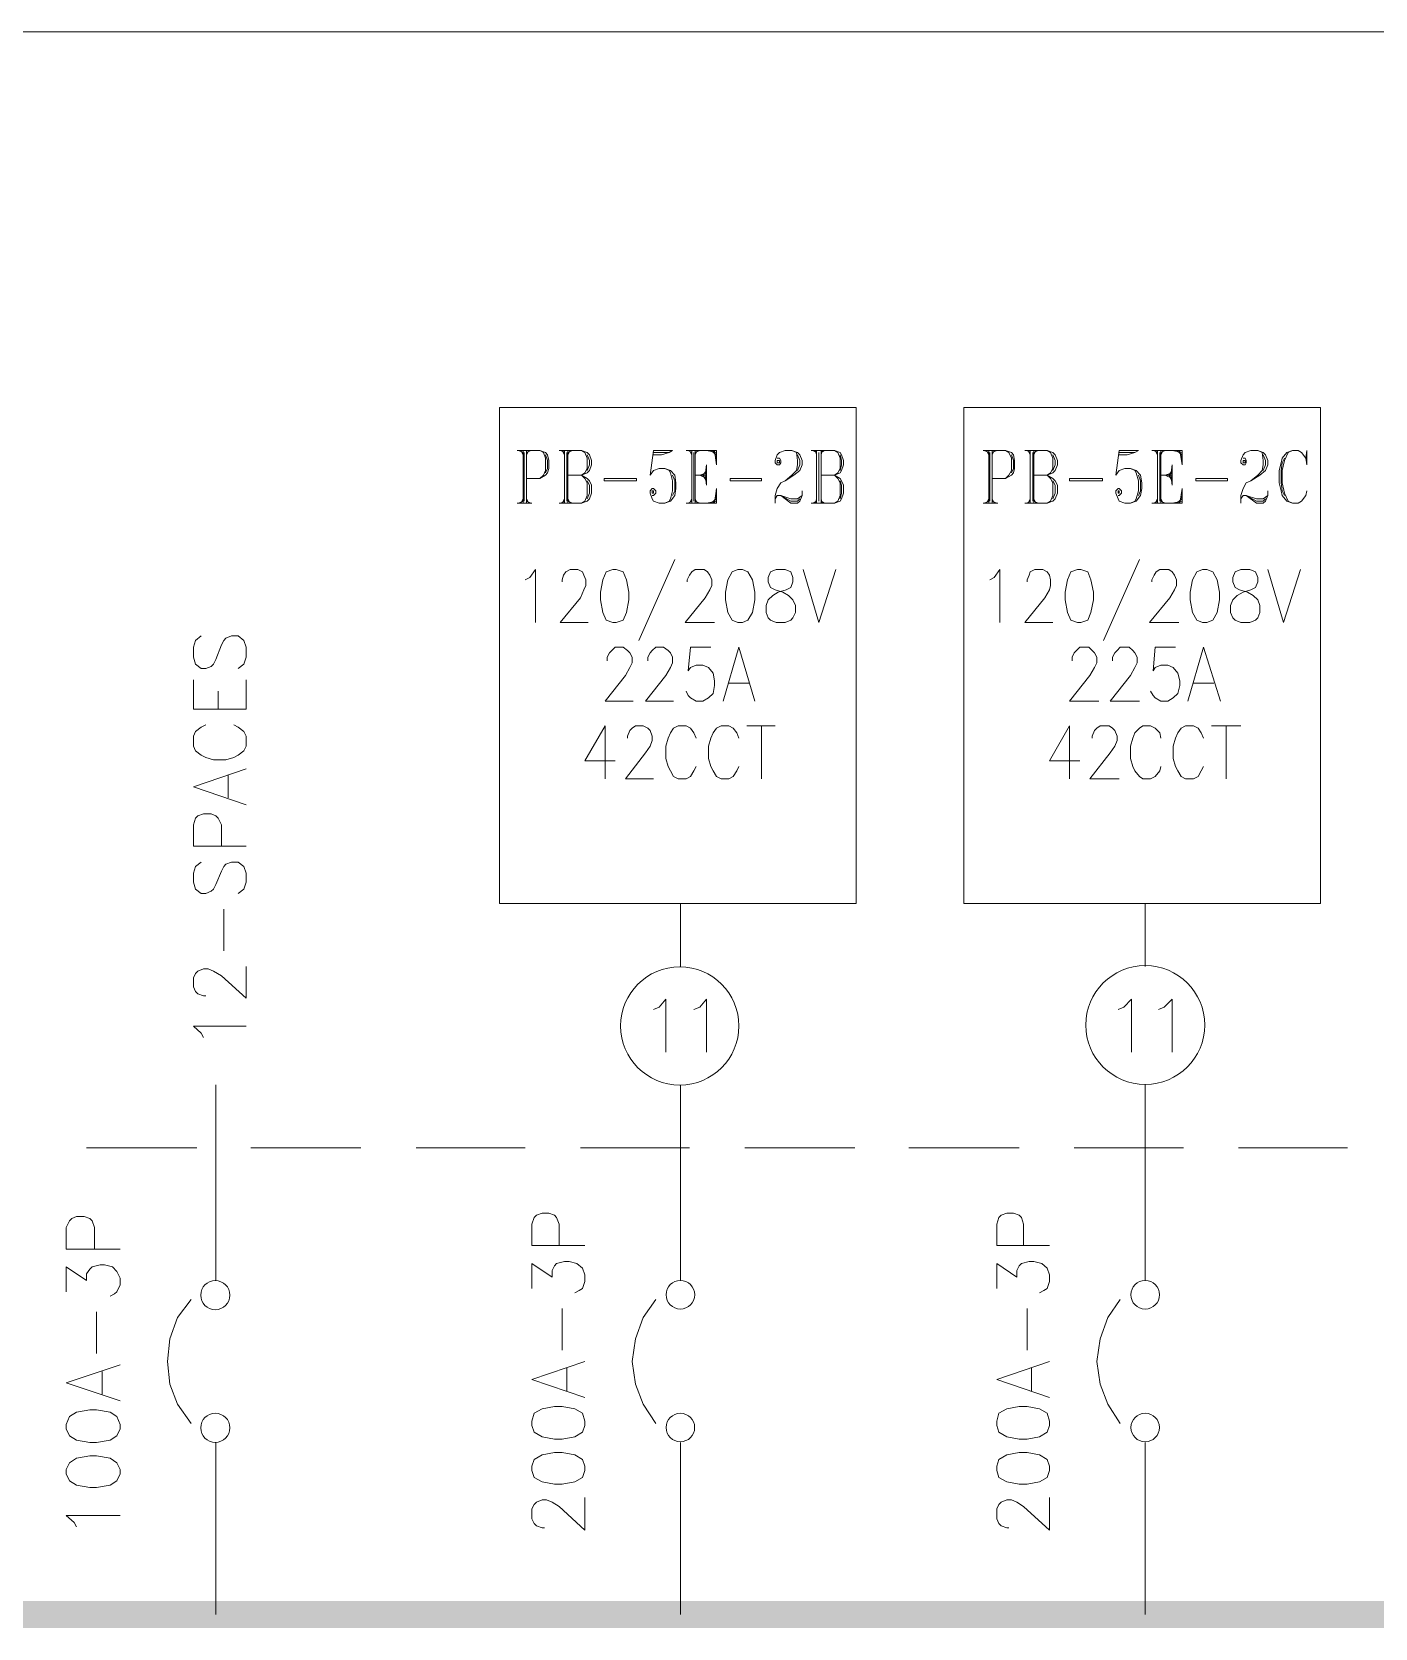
# Model space of a CAD drawing. Header units: inches. Extents: x 0.9 to 46, y 0.8 to 32.4.
# Drawn here: x 31.412 to 33.402, y 25.728 to 28.093 of the extents above; entities that cross this region are included whole.
import ezdxf

# ---------------------------------------------------------------- set-up
doc = ezdxf.new("R2010")
doc.units = ezdxf.units.IN
doc.header["$MEASUREMENT"] = 0
doc.layers.add('PDF_Geometry', color=7, linetype='Continuous')
doc.layers.add('PDF_Solid Fills', color=7, linetype='Continuous')

msp = doc.modelspace()

# ---------------------------------------------------------------- linework, layer by layer
at = {"layer": 'PDF_Geometry', "color": 8, "lineweight": 20, "true_color": 0x808080}
msp.add_lwpolyline([(41.7374, 28.0928), (5.4416, 28.0928)], dxfattribs=at)
at = {"layer": 'PDF_Geometry', "lineweight": 9}
for points in [[(32.1045, 27.5362), (32.1045, 26.8012), (32.6328, 26.8012), (32.6328, 27.5362)], [(32.7927, 27.5362), (32.7927, 26.8012), (33.321, 26.8012), (33.321, 27.5362)], [(32.5161, 27.4545), (32.5194, 27.4545), (32.5194, 27.4578), (32.5161, 27.4578)], [(33.2062, 27.4545), (33.2095, 27.4545), (33.2095, 27.4578), (33.2062, 27.4578)], [(32.4111, 27.4212), (32.4095, 27.4362), (32.4111, 27.4512)], [(33.1012, 27.4212), (33.0993, 27.4362), (33.1012, 27.4512)], [(32.3077, 27.4278), (32.2595, 27.4278), (32.2595, 27.4312), (32.3077, 27.4312)], [(32.331, 27.4095), (32.3327, 27.4095), (32.3327, 27.4128), (32.331, 27.4128)], [(32.4928, 27.4278), (32.4462, 27.4278), (32.4462, 27.4312), (32.4928, 27.4312)], [(32.9978, 27.4278), (32.9493, 27.4278), (32.9493, 27.4312), (32.9978, 27.4312)], [(33.0211, 27.4095), (33.0228, 27.4095), (33.0228, 27.4128), (33.0211, 27.4128)], [(33.1829, 27.4278), (33.136, 27.4278), (33.136, 27.4312), (33.1829, 27.4312)], [(32.2726, 27.2962), (32.2627, 27.2928), (32.2576, 27.2812), (32.2544, 27.2629), (32.2544, 27.2512), (32.2576, 27.2328), (32.2627, 27.2212), (32.2726, 27.2178), (32.2777, 27.2178), (32.2876, 27.2212), (32.2927, 27.2328), (32.2962, 27.2512), (32.2962, 27.2629), (32.2927, 27.2812), (32.2876, 27.2928), (32.2777, 27.2962)], [(32.4577, 27.2962), (32.4494, 27.2928), (32.4427, 27.2812), (32.4395, 27.2629), (32.4395, 27.2512), (32.4427, 27.2328), (32.4494, 27.2212), (32.4577, 27.2178), (32.4644, 27.2178), (32.4727, 27.2212), (32.4794, 27.2328), (32.4829, 27.2512), (32.4829, 27.2629), (32.4794, 27.2812), (32.4727, 27.2928), (32.4644, 27.2962)], [(32.5145, 27.2962), (32.5062, 27.2928), (32.5027, 27.2845), (32.5027, 27.2778), (32.5062, 27.2695), (32.5129, 27.2662), (32.5244, 27.2629), (32.5327, 27.2578), (32.5394, 27.2512), (32.5429, 27.2428), (32.5429, 27.2328), (32.5394, 27.2245), (32.5362, 27.2212), (32.5279, 27.2178), (32.5145, 27.2178), (32.5062, 27.2212), (32.5027, 27.2245), (32.4995, 27.2328), (32.4995, 27.2428), (32.5027, 27.2512), (32.5094, 27.2578), (32.5177, 27.2629), (32.5295, 27.2662), (32.5362, 27.2695), (32.5394, 27.2778), (32.5394, 27.2845), (32.5362, 27.2928), (32.5279, 27.2962)], [(32.9611, 27.2962), (32.9509, 27.2928), (32.9461, 27.2812), (32.9426, 27.2629), (32.9426, 27.2512), (32.9461, 27.2328), (32.9509, 27.2212), (32.9611, 27.2178), (32.9659, 27.2178), (32.9761, 27.2212), (32.9809, 27.2328), (32.9844, 27.2512), (32.9844, 27.2629), (32.9809, 27.2812), (32.9761, 27.2928), (32.9659, 27.2962)], [(33.1462, 27.2962), (33.1376, 27.2928), (33.1312, 27.2812), (33.1277, 27.2629), (33.1277, 27.2512), (33.1312, 27.2328), (33.1376, 27.2212), (33.1462, 27.2178), (33.1526, 27.2178), (33.1612, 27.2212), (33.1676, 27.2328), (33.1711, 27.2512), (33.1711, 27.2629), (33.1676, 27.2812), (33.1612, 27.2928), (33.1526, 27.2962)], [(33.2027, 27.2962), (33.1944, 27.2928), (33.1912, 27.2845), (33.1912, 27.2778), (33.1944, 27.2695), (33.2011, 27.2662), (33.2129, 27.2629), (33.2212, 27.2578), (33.2279, 27.2512), (33.2311, 27.2428), (33.2311, 27.2328), (33.2279, 27.2245), (33.2244, 27.2212), (33.2161, 27.2178), (33.2027, 27.2178), (33.1944, 27.2212), (33.1912, 27.2245), (33.1877, 27.2328), (33.1877, 27.2428), (33.1912, 27.2512), (33.1976, 27.2578), (33.2062, 27.2629), (33.2177, 27.2662), (33.2244, 27.2695), (33.2279, 27.2778), (33.2279, 27.2845), (33.2244, 27.2928), (33.2161, 27.2962)], [(31.4628, 26.0229), (31.4678, 26.0128), (31.4778, 26.0062), (31.4978, 26.0029), (31.5077, 26.0029), (31.5277, 26.0062), (31.5378, 26.0128), (31.5427, 26.0229), (31.5427, 26.0295), (31.5378, 26.0412), (31.5277, 26.0478), (31.5077, 26.0512), (31.4978, 26.0512), (31.4778, 26.0478), (31.4678, 26.0412), (31.4628, 26.0295)], [(32.1527, 26.0279), (32.1562, 26.0179), (32.1676, 26.0112), (32.1862, 26.0079), (32.1976, 26.0079), (32.2161, 26.0112), (32.2276, 26.0179), (32.2311, 26.0279), (32.2311, 26.0345), (32.2276, 26.0462), (32.2161, 26.0529), (32.1976, 26.0562), (32.1862, 26.0562), (32.1676, 26.0529), (32.1562, 26.0462), (32.1527, 26.0345)], [(32.8412, 26.0279), (32.8444, 26.0179), (32.8562, 26.0112), (32.8744, 26.0079), (32.8862, 26.0079), (32.9044, 26.0112), (32.9162, 26.0179), (32.9193, 26.0279), (32.9193, 26.0345), (32.9162, 26.0462), (32.9044, 26.0529), (32.8862, 26.0562), (32.8744, 26.0562), (32.8562, 26.0529), (32.8444, 26.0462), (32.8412, 26.0345)], [(31.4628, 25.9562), (31.4678, 25.9462), (31.4778, 25.9395), (31.4978, 25.9362), (31.5077, 25.9362), (31.5277, 25.9395), (31.5378, 25.9462), (31.5427, 25.9562), (31.5427, 25.9629), (31.5378, 25.9729), (31.5277, 25.9795), (31.5077, 25.9829), (31.4978, 25.9829), (31.4778, 25.9795), (31.4678, 25.9729), (31.4628, 25.9629)], [(32.1527, 25.9612), (32.1562, 25.9512), (32.1676, 25.9445), (32.1862, 25.9412), (32.1976, 25.9412), (32.2161, 25.9445), (32.2276, 25.9512), (32.2311, 25.9612), (32.2311, 25.9679), (32.2276, 25.9778), (32.2161, 25.9845), (32.1976, 25.9879), (32.1862, 25.9879), (32.1676, 25.9845), (32.1562, 25.9778), (32.1527, 25.9679)], [(32.8412, 25.9612), (32.8444, 25.9512), (32.8562, 25.9445), (32.8744, 25.9412), (32.8862, 25.9412), (32.9044, 25.9445), (32.9162, 25.9512), (32.9193, 25.9612), (32.9193, 25.9679), (32.9162, 25.9778), (32.9044, 25.9845), (32.8862, 25.9879), (32.8744, 25.9879), (32.8562, 25.9845), (32.8444, 25.9778), (32.8412, 25.9679)]]:
    msp.add_lwpolyline(points, close=True, dxfattribs=at)
for points in [[(32.131, 27.4728), (32.1645, 27.4728), (32.1728, 27.4695), (32.1759, 27.4662), (32.1779, 27.4578), (32.1779, 27.4462), (32.1759, 27.4395), (32.1728, 27.4362), (32.1645, 27.4312), (32.1444, 27.4312)], [(32.1329, 27.4728), (32.1396, 27.4695)], [(32.1361, 27.4728), (32.1396, 27.4662)], [(32.1396, 27.4728), (32.1396, 27.3945)], [(32.1412, 27.4695), (32.1412, 27.3978)], [(32.1444, 27.4728), (32.1444, 27.3945)], [(32.1479, 27.4728), (32.1444, 27.4662)], [(32.1511, 27.4728), (32.1444, 27.4695)], [(32.1645, 27.4728), (32.1696, 27.4695), (32.1728, 27.4612), (32.1728, 27.4428), (32.1696, 27.4362), (32.1645, 27.4312)], [(32.1728, 27.4662), (32.1759, 27.4578), (32.1759, 27.4462), (32.1728, 27.4395)], [(32.1929, 27.4728), (32.226, 27.4728), (32.2343, 27.4695), (32.2378, 27.4662), (32.241, 27.4578), (32.241, 27.4512), (32.2378, 27.4428), (32.2343, 27.4395), (32.226, 27.4362), (32.2343, 27.4312), (32.2378, 27.4278), (32.241, 27.4212), (32.241, 27.4095), (32.2378, 27.4012), (32.2343, 27.3978), (32.226, 27.3945), (32.1929, 27.3945)], [(32.196, 27.4728), (32.2011, 27.4695)], [(32.1976, 27.4728), (32.2011, 27.4662)], [(32.2011, 27.4728), (32.2011, 27.3945)], [(32.2043, 27.4695), (32.2043, 27.3978)], [(32.2059, 27.4728), (32.2059, 27.3945)], [(32.226, 27.4728), (32.2311, 27.4695), (32.2343, 27.4612), (32.2343, 27.4462), (32.2311, 27.4395), (32.226, 27.4362), (32.2059, 27.4362)], [(32.2094, 27.4728), (32.2059, 27.4662)], [(32.2126, 27.4728), (32.2059, 27.4695)], [(32.2343, 27.4662), (32.2378, 27.4578), (32.2378, 27.4512), (32.2343, 27.4428)], [(32.3326, 27.4662), (32.3444, 27.4662), (32.3562, 27.4695), (32.361, 27.4728), (32.3326, 27.4728), (32.3278, 27.4362), (32.3326, 27.4428), (32.3412, 27.4462), (32.3495, 27.4462), (32.3578, 27.4428), (32.3645, 27.4362), (32.3661, 27.4245), (32.3661, 27.4162), (32.3645, 27.4062), (32.3578, 27.3978), (32.3495, 27.3945), (32.3412, 27.3945), (32.3326, 27.3978), (32.331, 27.4012), (32.3278, 27.4095), (32.3278, 27.4128), (32.331, 27.4162), (32.3326, 27.4162), (32.3361, 27.4128), (32.3361, 27.4095), (32.3326, 27.4062), (32.331, 27.4062)], [(32.3326, 27.4695), (32.3562, 27.4695)], [(32.3811, 27.4728), (32.4261, 27.4728), (32.4261, 27.4512), (32.4229, 27.4728)], [(32.3843, 27.4728), (32.3894, 27.4695)], [(32.3862, 27.4728), (32.3894, 27.4662)], [(32.3894, 27.4728), (32.3894, 27.3945)], [(32.3926, 27.4695), (32.3926, 27.3978)], [(32.3945, 27.4728), (32.3945, 27.3945)], [(32.3977, 27.4728), (32.3945, 27.4662)], [(32.4012, 27.4728), (32.3945, 27.4695)], [(32.4111, 27.4728), (32.4261, 27.4695)], [(32.4178, 27.4728), (32.4261, 27.4662)], [(32.421, 27.4728), (32.4261, 27.4612)], [(32.5161, 27.4612), (32.5193, 27.4612), (32.5212, 27.4578), (32.5212, 27.4545), (32.5193, 27.4512), (32.5161, 27.4512), (32.5129, 27.4545), (32.5129, 27.4578), (32.5161, 27.4662), (32.5193, 27.4695), (32.5279, 27.4728), (32.5378, 27.4728), (32.5461, 27.4695), (32.5496, 27.4662), (32.5528, 27.4578), (32.5528, 27.4512), (32.5496, 27.4428), (32.5409, 27.4362), (32.5279, 27.4278), (32.5212, 27.4245), (32.5161, 27.4162), (32.5129, 27.4062), (32.5129, 27.3945)], [(32.5378, 27.4728), (32.5445, 27.4695), (32.5461, 27.4578), (32.5461, 27.4512), (32.5445, 27.4428), (32.5378, 27.4362), (32.5279, 27.4278)], [(32.5461, 27.4662), (32.5496, 27.4578), (32.5496, 27.4512), (32.5461, 27.4428)], [(32.5662, 27.4728), (32.6009, 27.4728), (32.6095, 27.4695), (32.6111, 27.4662), (32.6143, 27.4578), (32.6143, 27.4512), (32.6111, 27.4428), (32.6095, 27.4395), (32.6009, 27.4362), (32.6095, 27.4312), (32.6111, 27.4278), (32.6143, 27.4212), (32.6143, 27.4095), (32.6111, 27.4012), (32.6095, 27.3978), (32.6009, 27.3945), (32.5662, 27.3945)], [(32.5693, 27.4728), (32.5744, 27.4695)], [(32.5729, 27.4728), (32.5744, 27.4662)], [(32.5744, 27.4728), (32.5744, 27.3945)], [(32.5776, 27.4695), (32.5776, 27.3978)], [(32.5811, 27.4728), (32.5811, 27.3945)], [(32.6009, 27.4728), (32.606, 27.4695), (32.6095, 27.4612), (32.6095, 27.4462), (32.606, 27.4395), (32.6009, 27.4362), (32.5811, 27.4362)], [(32.5827, 27.4728), (32.5811, 27.4662)], [(32.5859, 27.4728), (32.5811, 27.4695)], [(32.6095, 27.4662), (32.6111, 27.4578), (32.6111, 27.4512), (32.6095, 27.4428)], [(32.8211, 27.4728), (32.8543, 27.4728), (32.8629, 27.4695), (32.8661, 27.4662), (32.8677, 27.4578), (32.8677, 27.4462), (32.8661, 27.4395), (32.8629, 27.4362), (32.8543, 27.4312), (32.8345, 27.4312)], [(32.8227, 27.4728), (32.8294, 27.4695)], [(32.8262, 27.4728), (32.8294, 27.4662)], [(32.8294, 27.4728), (32.8294, 27.3945)], [(32.831, 27.4695), (32.831, 27.3978)], [(32.8345, 27.4728), (32.8345, 27.3945)], [(32.8377, 27.4728), (32.8345, 27.4662)], [(32.8412, 27.4728), (32.8345, 27.4695)], [(32.8543, 27.4728), (32.8594, 27.4695), (32.8629, 27.4612), (32.8629, 27.4428), (32.8594, 27.4362), (32.8543, 27.4312)], [(32.8629, 27.4662), (32.8661, 27.4578), (32.8661, 27.4462), (32.8629, 27.4395)], [(32.8827, 27.4728), (32.9162, 27.4728), (32.9245, 27.4695), (32.9276, 27.4662), (32.9312, 27.4578), (32.9312, 27.4512), (32.9276, 27.4428), (32.9245, 27.4395), (32.9162, 27.4362), (32.9245, 27.4312), (32.9276, 27.4278), (32.9312, 27.4212), (32.9312, 27.4095), (32.9276, 27.4012), (32.9245, 27.3978), (32.9162, 27.3945), (32.8827, 27.3945)], [(32.8862, 27.4728), (32.891, 27.4695)], [(32.8878, 27.4728), (32.891, 27.4662)], [(32.891, 27.4728), (32.891, 27.3945)], [(32.8945, 27.4695), (32.8945, 27.3978)], [(32.8961, 27.4728), (32.8961, 27.3945)], [(32.9162, 27.4728), (32.9209, 27.4695), (32.9245, 27.4612), (32.9245, 27.4462), (32.9209, 27.4395), (32.9162, 27.4362), (32.8961, 27.4362)], [(32.8992, 27.4728), (32.8961, 27.4662)], [(32.9028, 27.4728), (32.8961, 27.4695)], [(32.9245, 27.4662), (32.9276, 27.4578), (32.9276, 27.4512), (32.9245, 27.4428)], [(33.0227, 27.4662), (33.0345, 27.4662), (33.046, 27.4695), (33.0511, 27.4728), (33.0227, 27.4728), (33.0176, 27.4362), (33.0227, 27.4428), (33.031, 27.4462), (33.0393, 27.4462), (33.0476, 27.4428), (33.0543, 27.4362), (33.0562, 27.4245), (33.0562, 27.4162), (33.0543, 27.4062), (33.0476, 27.3978), (33.0393, 27.3945), (33.031, 27.3945), (33.0227, 27.3978), (33.0211, 27.4012), (33.0176, 27.4095), (33.0176, 27.4128), (33.0211, 27.4162), (33.0227, 27.4162), (33.0259, 27.4128), (33.0259, 27.4095), (33.0227, 27.4062), (33.0211, 27.4062)], [(33.0227, 27.4695), (33.046, 27.4695)], [(33.0712, 27.4728), (33.1162, 27.4728), (33.1162, 27.4512), (33.1127, 27.4728)], [(33.0744, 27.4728), (33.0795, 27.4695)], [(33.076, 27.4728), (33.0795, 27.4662)], [(33.0795, 27.4728), (33.0795, 27.3945)], [(33.0827, 27.4695), (33.0827, 27.3978)], [(33.0843, 27.4728), (33.0843, 27.3945)], [(33.0878, 27.4728), (33.0843, 27.4662)], [(33.091, 27.4728), (33.0843, 27.4695)], [(33.1012, 27.4728), (33.1162, 27.4695)], [(33.1076, 27.4728), (33.1162, 27.4662)], [(33.1111, 27.4728), (33.1162, 27.4612)], [(33.2062, 27.4612), (33.2094, 27.4612), (33.211, 27.4578), (33.211, 27.4545), (33.2094, 27.4512), (33.2062, 27.4512), (33.2027, 27.4545), (33.2027, 27.4578), (33.2062, 27.4662), (33.2094, 27.4695), (33.2177, 27.4728), (33.2279, 27.4728), (33.2362, 27.4695), (33.2394, 27.4662), (33.2429, 27.4578), (33.2429, 27.4512), (33.2394, 27.4428), (33.2311, 27.4362), (33.2177, 27.4278), (33.211, 27.4245), (33.2062, 27.4162), (33.2027, 27.4062), (33.2027, 27.3945)], [(33.2279, 27.4728), (33.2343, 27.4695), (33.2362, 27.4578), (33.2362, 27.4512), (33.2343, 27.4428), (33.2279, 27.4362), (33.2177, 27.4278)], [(33.2362, 27.4662), (33.2394, 27.4578), (33.2394, 27.4512), (33.2362, 27.4428)], [(33.2993, 27.4612), (33.3009, 27.4728), (33.3009, 27.4512), (33.2993, 27.4612), (33.2926, 27.4695), (33.2879, 27.4728), (33.2792, 27.4728), (33.271, 27.4695), (33.2642, 27.4612), (33.2627, 27.4545), (33.2595, 27.4428), (33.2595, 27.4245), (33.2627, 27.4128), (33.2642, 27.4062), (33.271, 27.3978), (33.2792, 27.3945), (33.2879, 27.3945), (33.2926, 27.3978), (33.2993, 27.4062), (33.3009, 27.4128)], [(33.2678, 27.4612), (33.2642, 27.4545), (33.2627, 27.4428), (33.2627, 27.4245), (33.2642, 27.4128), (33.2678, 27.4062)], [(33.2792, 27.4728), (33.2729, 27.4695), (33.2678, 27.4578), (33.2642, 27.4428), (33.2642, 27.4245), (33.2678, 27.4095), (33.2729, 27.3978), (33.2792, 27.3945)], [(32.226, 27.4362), (32.2311, 27.4312), (32.2343, 27.4245), (32.2343, 27.4062), (32.2311, 27.3978), (32.226, 27.3945)], [(32.3495, 27.4462), (32.3562, 27.4428), (32.3578, 27.4395), (32.361, 27.4278), (32.361, 27.4128), (32.3578, 27.4012), (32.3562, 27.3978), (32.3495, 27.3945)], [(32.361, 27.4362), (32.3645, 27.4278), (32.3645, 27.4128), (32.361, 27.4062)], [(32.3945, 27.4362), (32.4111, 27.4362)], [(32.4111, 27.4395), (32.4012, 27.4362), (32.4111, 27.4312)], [(32.4111, 27.4428), (32.406, 27.4362), (32.4111, 27.4278)], [(32.6009, 27.4362), (32.606, 27.4312), (32.6095, 27.4245), (32.6095, 27.4062), (32.606, 27.3978), (32.6009, 27.3945)], [(32.9162, 27.4362), (32.9209, 27.4312), (32.9245, 27.4245), (32.9245, 27.4062), (32.9209, 27.3978), (32.9162, 27.3945)], [(33.0393, 27.4462), (33.046, 27.4428), (33.0476, 27.4395), (33.0511, 27.4278), (33.0511, 27.4128), (33.0476, 27.4012), (33.046, 27.3978), (33.0393, 27.3945)], [(33.0511, 27.4362), (33.0543, 27.4278), (33.0543, 27.4128), (33.0511, 27.4062)], [(33.0843, 27.4362), (33.1012, 27.4362)], [(33.1012, 27.4395), (33.091, 27.4362), (33.1012, 27.4312)], [(33.1012, 27.4428), (33.0961, 27.4362), (33.1012, 27.4278)], [(32.2343, 27.4278), (32.2378, 27.4212), (32.2378, 27.4095), (32.2343, 27.4012)], [(32.3811, 27.3945), (32.4261, 27.3945), (32.4261, 27.4162), (32.4229, 27.3945)], [(32.5528, 27.4128), (32.5528, 27.4062), (32.5496, 27.3978), (32.5461, 27.3945), (32.5362, 27.3945), (32.5212, 27.4062), (32.5362, 27.3978), (32.5461, 27.3978), (32.5496, 27.4012)], [(32.6095, 27.4278), (32.6111, 27.4212), (32.6111, 27.4095), (32.6095, 27.4012)], [(32.9245, 27.4278), (32.9276, 27.4212), (32.9276, 27.4095), (32.9245, 27.4012)], [(33.0712, 27.3945), (33.1162, 27.3945), (33.1162, 27.4162), (33.1127, 27.3945)], [(33.2429, 27.4128), (33.2429, 27.4062), (33.2394, 27.3978), (33.2362, 27.3945), (33.226, 27.3945), (33.211, 27.4062), (33.226, 27.3978), (33.2362, 27.3978), (33.2394, 27.4012)], [(32.131, 27.3945), (32.1527, 27.3945)], [(32.1396, 27.3978), (32.1329, 27.3945)], [(32.1396, 27.4012), (32.1361, 27.3945)], [(32.1444, 27.4012), (32.1479, 27.3945)], [(32.1444, 27.3978), (32.1511, 27.3945)], [(32.2011, 27.3978), (32.196, 27.3945)], [(32.2011, 27.4012), (32.1976, 27.3945)], [(32.2059, 27.4012), (32.2094, 27.3945)], [(32.2059, 27.3978), (32.2126, 27.3945)], [(32.3894, 27.3978), (32.3843, 27.3945)], [(32.3894, 27.4012), (32.3862, 27.3945)], [(32.3945, 27.4012), (32.3977, 27.3945)], [(32.3945, 27.3978), (32.4012, 27.3945)], [(32.4111, 27.3945), (32.4261, 27.3978)], [(32.4178, 27.3945), (32.4261, 27.4012)], [(32.421, 27.3945), (32.4261, 27.4062)], [(32.5129, 27.4012), (32.5161, 27.4062), (32.5212, 27.4062), (32.5362, 27.4012), (32.5461, 27.4012), (32.5528, 27.4062)], [(32.5744, 27.3978), (32.5693, 27.3945)], [(32.5744, 27.4012), (32.5729, 27.3945)], [(32.5811, 27.4012), (32.5827, 27.3945)], [(32.5811, 27.3978), (32.5859, 27.3945)], [(32.8211, 27.3945), (32.8428, 27.3945)], [(32.8294, 27.3978), (32.8227, 27.3945)], [(32.8294, 27.4012), (32.8262, 27.3945)], [(32.8345, 27.4012), (32.8377, 27.3945)], [(32.8345, 27.3978), (32.8412, 27.3945)], [(32.891, 27.3978), (32.8862, 27.3945)], [(32.891, 27.4012), (32.8878, 27.3945)], [(32.8961, 27.4012), (32.8992, 27.3945)], [(32.8961, 27.3978), (32.9028, 27.3945)], [(33.0795, 27.3978), (33.0744, 27.3945)], [(33.0795, 27.4012), (33.076, 27.3945)], [(33.0843, 27.4012), (33.0878, 27.3945)], [(33.0843, 27.3978), (33.091, 27.3945)], [(33.1012, 27.3945), (33.1162, 27.3978)], [(33.1076, 27.3945), (33.1162, 27.4012)], [(33.1111, 27.3945), (33.1162, 27.4062)], [(33.2027, 27.4012), (33.2062, 27.4062), (33.211, 27.4062), (33.226, 27.4012), (33.2362, 27.4012), (33.2429, 27.4062)], [(32.1428, 27.2812), (32.1495, 27.2845), (32.1578, 27.2962), (32.1578, 27.2178)], [(32.1976, 27.2778), (32.1976, 27.2812), (32.1996, 27.2878), (32.2027, 27.2928), (32.2094, 27.2962), (32.2209, 27.2962), (32.2276, 27.2928), (32.2295, 27.2878), (32.2327, 27.2812), (32.2327, 27.2728), (32.2295, 27.2662), (32.2244, 27.2545), (32.1945, 27.2178), (32.2359, 27.2178)], [(32.3645, 27.3112), (32.3112, 27.1912)], [(32.3827, 27.2778), (32.3827, 27.2812), (32.3862, 27.2878), (32.3894, 27.2928), (32.3945, 27.2962), (32.4079, 27.2962), (32.4127, 27.2928), (32.4162, 27.2878), (32.4194, 27.2812), (32.4194, 27.2728), (32.4162, 27.2662), (32.4095, 27.2545), (32.3795, 27.2178), (32.4229, 27.2178)], [(32.5543, 27.2962), (32.5776, 27.2178), (32.6028, 27.2962)], [(32.831, 27.2812), (32.8377, 27.2845), (32.846, 27.2962), (32.846, 27.2178)], [(32.8862, 27.2778), (32.8862, 27.2812), (32.8894, 27.2878), (32.891, 27.2928), (32.8977, 27.2962), (32.9095, 27.2962), (32.9162, 27.2928), (32.9193, 27.2878), (32.9209, 27.2812), (32.9209, 27.2728), (32.9193, 27.2662), (32.9126, 27.2545), (32.8827, 27.2178), (32.9245, 27.2178)], [(33.0527, 27.3112), (32.9994, 27.1912)], [(33.0712, 27.2778), (33.0712, 27.2812), (33.0744, 27.2878), (33.0776, 27.2928), (33.0827, 27.2962), (33.0961, 27.2962), (33.1012, 27.2928), (33.1044, 27.2878), (33.1076, 27.2812), (33.1076, 27.2728), (33.1044, 27.2662), (33.0977, 27.2545), (33.0677, 27.2178), (33.1111, 27.2178)], [(33.2429, 27.2962), (33.2662, 27.2178), (33.2911, 27.2962)], [(31.6628, 27.1979), (31.6544, 27.1912), (31.6511, 27.1812), (31.6511, 27.1662), (31.6544, 27.1562), (31.6628, 27.1495), (31.6694, 27.1495), (31.6777, 27.1528), (31.6811, 27.1562), (31.6844, 27.1628), (31.6928, 27.1845), (31.6961, 27.1912), (31.6994, 27.1945), (31.7078, 27.1979), (31.7177, 27.1979), (31.7261, 27.1912), (31.7294, 27.1812), (31.7294, 27.1662), (31.7261, 27.1562), (31.7177, 27.1495)], [(32.2643, 27.1612), (32.2643, 27.1662), (32.2678, 27.1728), (32.271, 27.1762), (32.2761, 27.1812), (32.2876, 27.1812), (32.2943, 27.1762), (32.2978, 27.1728), (32.301, 27.1662), (32.301, 27.1578), (32.2978, 27.1512), (32.2911, 27.1395), (32.2611, 27.1012), (32.3026, 27.1012)], [(32.3243, 27.1612), (32.3243, 27.1662), (32.3278, 27.1728), (32.331, 27.1762), (32.3361, 27.1812), (32.3476, 27.1812), (32.3543, 27.1762), (32.3578, 27.1728), (32.361, 27.1662), (32.361, 27.1578), (32.3578, 27.1512), (32.3511, 27.1395), (32.3211, 27.1012), (32.3626, 27.1012)], [(32.4178, 27.1812), (32.3878, 27.1812), (32.3843, 27.1462), (32.3878, 27.1512), (32.3961, 27.1545), (32.406, 27.1545), (32.4143, 27.1512), (32.421, 27.1429), (32.4229, 27.1312), (32.4229, 27.1245), (32.421, 27.1128), (32.4143, 27.1062), (32.406, 27.1012), (32.3961, 27.1012), (32.3878, 27.1062), (32.3843, 27.1095), (32.3811, 27.1162)], [(32.436, 27.1012), (32.4593, 27.1812), (32.4829, 27.1012)], [(32.9528, 27.1612), (32.9528, 27.1662), (32.956, 27.1728), (32.9595, 27.1762), (32.9643, 27.1812), (32.9777, 27.1812), (32.9828, 27.1762), (32.986, 27.1728), (32.9895, 27.1662), (32.9895, 27.1578), (32.986, 27.1512), (32.9793, 27.1395), (32.9493, 27.1012), (32.9927, 27.1012)], [(33.0128, 27.1612), (33.0128, 27.1662), (33.016, 27.1728), (33.0195, 27.1762), (33.0243, 27.1812), (33.0377, 27.1812), (33.0428, 27.1762), (33.046, 27.1728), (33.0495, 27.1662), (33.0495, 27.1578), (33.046, 27.1512), (33.0393, 27.1395), (33.0093, 27.1012), (33.0527, 27.1012)], [(33.106, 27.1812), (33.076, 27.1812), (33.0728, 27.1462), (33.076, 27.1512), (33.0843, 27.1545), (33.0945, 27.1545), (33.1028, 27.1512), (33.1095, 27.1429), (33.1127, 27.1312), (33.1127, 27.1245), (33.1095, 27.1128), (33.1028, 27.1062), (33.0945, 27.1012), (33.0843, 27.1012), (33.076, 27.1062), (33.0728, 27.1095), (33.0693, 27.1162)], [(33.1245, 27.1012), (33.1478, 27.1812), (33.1727, 27.1012)], [(31.7294, 27.1328), (31.7294, 27.0895), (31.6511, 27.0895), (31.6511, 27.1328)], [(32.4443, 27.1278), (32.4743, 27.1278)], [(33.1328, 27.1278), (33.1628, 27.1278)], [(31.6878, 27.0895), (31.6878, 27.1162)], [(31.6694, 27.0662), (31.6628, 27.0628), (31.6544, 27.0562), (31.6511, 27.0495), (31.6511, 27.0345), (31.6544, 27.0278), (31.6628, 27.0212), (31.6694, 27.0178), (31.6811, 27.0145), (31.6994, 27.0145), (31.7111, 27.0178), (31.7177, 27.0212), (31.7261, 27.0278), (31.7294, 27.0345), (31.7294, 27.0495), (31.7261, 27.0562), (31.7177, 27.0628), (31.7111, 27.0662)], [(32.2611, 26.9862), (32.2611, 27.0645), (32.2311, 27.0128), (32.2761, 27.0128)], [(32.2943, 27.0462), (32.2943, 27.0495), (32.2978, 27.0579), (32.301, 27.0612), (32.3061, 27.0645), (32.3176, 27.0645), (32.3243, 27.0612), (32.3278, 27.0579), (32.331, 27.0495), (32.331, 27.0428), (32.3278, 27.0345), (32.3211, 27.0245), (32.2911, 26.9862), (32.3326, 26.9862)], [(32.3961, 27.0462), (32.3926, 27.0545), (32.3878, 27.0612), (32.3811, 27.0645), (32.3693, 27.0645), (32.3626, 27.0612), (32.3578, 27.0545), (32.3543, 27.0462), (32.3511, 27.0345), (32.3511, 27.0162), (32.3543, 27.0045), (32.3578, 26.9978), (32.3626, 26.9895), (32.3693, 26.9862), (32.3811, 26.9862), (32.3878, 26.9895), (32.3926, 26.9978), (32.3961, 27.0045)], [(32.4593, 27.0462), (32.4561, 27.0545), (32.451, 27.0612), (32.4443, 27.0645), (32.4328, 27.0645), (32.4261, 27.0612), (32.421, 27.0545), (32.4178, 27.0462), (32.4143, 27.0345), (32.4143, 27.0162), (32.4178, 27.0045), (32.421, 26.9978), (32.4261, 26.9895), (32.4328, 26.9862), (32.4443, 26.9862), (32.451, 26.9895), (32.4561, 26.9978), (32.4593, 27.0045)], [(32.4711, 27.0645), (32.5129, 27.0645)], [(32.4928, 27.0645), (32.4928, 26.9862)], [(32.9493, 26.9862), (32.9493, 27.0645), (32.9193, 27.0128), (32.9643, 27.0128)], [(32.9828, 27.0462), (32.9828, 27.0495), (32.986, 27.0579), (32.9895, 27.0612), (32.9943, 27.0645), (33.0077, 27.0645), (33.0128, 27.0612), (33.016, 27.0579), (33.0195, 27.0495), (33.0195, 27.0428), (33.016, 27.0345), (33.0093, 27.0245), (32.9793, 26.9862), (33.0227, 26.9862)], [(33.0843, 27.0462), (33.0827, 27.0545), (33.076, 27.0612), (33.0693, 27.0645), (33.0578, 27.0645), (33.0527, 27.0612), (33.046, 27.0545), (33.0428, 27.0462), (33.0393, 27.0345), (33.0393, 27.0162), (33.0428, 27.0045), (33.046, 26.9978), (33.0527, 26.9895), (33.0578, 26.9862), (33.0693, 26.9862), (33.076, 26.9895), (33.0827, 26.9978), (33.0843, 27.0045)], [(33.1478, 27.0462), (33.1443, 27.0545), (33.1395, 27.0612), (33.1328, 27.0645), (33.121, 27.0645), (33.1143, 27.0612), (33.1095, 27.0545), (33.106, 27.0462), (33.1028, 27.0345), (33.1028, 27.0162), (33.106, 27.0045), (33.1095, 26.9978), (33.1143, 26.9895), (33.121, 26.9862), (33.1328, 26.9862), (33.1395, 26.9895), (33.1443, 26.9978), (33.1478, 27.0045)], [(33.1593, 27.0645), (33.2027, 27.0645)], [(33.181, 27.0645), (33.181, 26.9862)], [(31.7294, 26.9478), (31.6511, 26.9745), (31.7294, 27.0012)], [(31.7028, 26.9578), (31.7028, 26.9912)], [(31.7294, 26.8862), (31.6511, 26.8862), (31.6511, 26.9179), (31.6544, 26.9278), (31.6578, 26.9312), (31.6661, 26.9345), (31.6777, 26.9345), (31.6844, 26.9312), (31.6878, 26.9278), (31.6928, 26.9179), (31.6928, 26.8862)], [(31.6628, 26.8628), (31.6544, 26.8562), (31.6511, 26.8462), (31.6511, 26.8329), (31.6544, 26.8228), (31.6628, 26.8162), (31.6694, 26.8162), (31.6777, 26.8195), (31.6811, 26.8228), (31.6844, 26.8295), (31.6928, 26.8495), (31.6961, 26.8562), (31.6994, 26.8595), (31.7078, 26.8628), (31.7177, 26.8628), (31.7261, 26.8562), (31.7294, 26.8462), (31.7294, 26.8329), (31.7261, 26.8228), (31.7177, 26.8162)], [(32.3728, 26.7079), (32.3728, 26.8012)], [(33.061, 26.7079), (33.061, 26.8012)], [(31.6961, 26.7312), (31.6961, 26.7928)], [(31.6694, 26.6645), (31.6661, 26.6645), (31.6578, 26.6678), (31.6544, 26.6712), (31.6511, 26.6778), (31.6511, 26.6912), (31.6544, 26.6978), (31.6578, 26.7012), (31.6661, 26.7045), (31.6728, 26.7045), (31.6811, 26.7012), (31.6928, 26.6945), (31.7294, 26.6612), (31.7294, 26.7079)], [(32.3326, 26.6445), (32.3412, 26.6478), (32.3511, 26.6595), (32.3511, 26.5812)], [(32.3926, 26.6445), (32.4012, 26.6478), (32.4111, 26.6595), (32.4111, 26.5812)], [(33.0211, 26.6445), (33.0294, 26.6478), (33.0409, 26.6595), (33.0409, 26.5812)], [(33.0811, 26.6445), (33.0894, 26.6478), (33.1012, 26.6595), (33.1012, 26.5812)], [(31.6661, 26.6028), (31.6628, 26.6095), (31.6511, 26.6195), (31.7294, 26.6195)], [(31.6844, 26.2429), (31.6844, 26.5328)], [(32.3728, 26.2429), (32.3728, 26.5328)], [(33.061, 26.2429), (33.061, 26.5328)], [(31.4927, 26.4395), (31.6561, 26.4395)], [(31.7361, 26.4395), (31.8994, 26.4395)], [(31.981, 26.4395), (32.1428, 26.4395)], [(32.2244, 26.4395), (32.3862, 26.4395)], [(32.4679, 26.4395), (32.6309, 26.4395)], [(32.711, 26.4395), (32.8744, 26.4395)], [(32.956, 26.4395), (33.1178, 26.4395)], [(33.1995, 26.4395), (33.3609, 26.4395)], [(31.5427, 26.2895), (31.4628, 26.2895), (31.4628, 26.3212), (31.4678, 26.3312), (31.4711, 26.3345), (31.4778, 26.3378), (31.4894, 26.3378), (31.4978, 26.3345), (31.5011, 26.3312), (31.5044, 26.3212), (31.5044, 26.2895)], [(32.2311, 26.2945), (32.1527, 26.2945), (32.1527, 26.3262), (32.1562, 26.3362), (32.1594, 26.3395), (32.1676, 26.3428), (32.1779, 26.3428), (32.1862, 26.3395), (32.1893, 26.3362), (32.1929, 26.3262), (32.1929, 26.2945)], [(32.9193, 26.2945), (32.8412, 26.2945), (32.8412, 26.3262), (32.8444, 26.3362), (32.8479, 26.3395), (32.8562, 26.3428), (32.8661, 26.3428), (32.8744, 26.3395), (32.8779, 26.3362), (32.8811, 26.3262), (32.8811, 26.2945)], [(31.4628, 26.2262), (31.4628, 26.2629), (31.4927, 26.2429), (31.4927, 26.2528), (31.4978, 26.2595), (31.5011, 26.2629), (31.5128, 26.2662), (31.5194, 26.2662), (31.5311, 26.2629), (31.5378, 26.2562), (31.5427, 26.2462), (31.5427, 26.2362), (31.5378, 26.2262), (31.5344, 26.2229), (31.5277, 26.2195)], [(32.1527, 26.2312), (32.1527, 26.2678), (32.1826, 26.2479), (32.1826, 26.2579), (32.1862, 26.2645), (32.1893, 26.2678), (32.2011, 26.2712), (32.2079, 26.2712), (32.2193, 26.2678), (32.2276, 26.2612), (32.2311, 26.2512), (32.2311, 26.2412), (32.2276, 26.2312), (32.2228, 26.2279), (32.2161, 26.2245)], [(32.8412, 26.2312), (32.8412, 26.2678), (32.8712, 26.2479), (32.8712, 26.2579), (32.8744, 26.2645), (32.8779, 26.2678), (32.8894, 26.2712), (32.8961, 26.2712), (32.9079, 26.2678), (32.9162, 26.2612), (32.9193, 26.2512), (32.9193, 26.2412), (32.9162, 26.2312), (32.9111, 26.2279), (32.9044, 26.2245)], [(31.6477, 26.2145), (31.6277, 26.1878), (31.6161, 26.1562), (31.6127, 26.1229), (31.6161, 26.0895), (31.6277, 26.0595), (31.6477, 26.0312)], [(32.3361, 26.2145), (32.3176, 26.1878), (32.3061, 26.1562), (32.301, 26.1229), (32.3061, 26.0895), (32.3176, 26.0595), (32.3361, 26.0312)], [(33.0243, 26.2145), (33.0061, 26.1878), (32.9943, 26.1562), (32.9895, 26.1229), (32.9943, 26.0895), (33.0061, 26.0595), (33.0243, 26.0312)], [(31.5077, 26.1345), (31.5077, 26.1962)], [(32.1976, 26.1395), (32.1976, 26.2012)], [(32.8862, 26.1395), (32.8862, 26.2012)], [(31.5427, 26.0645), (31.4628, 26.0912), (31.5427, 26.1179)], [(32.2311, 26.0695), (32.1527, 26.0962), (32.2311, 26.1229)], [(32.2043, 26.0795), (32.2043, 26.1129)], [(32.9193, 26.0695), (32.8412, 26.0962), (32.9193, 26.1229)], [(32.8929, 26.0795), (32.8929, 26.1129)], [(31.5161, 26.0745), (31.5161, 26.1079)], [(31.6844, 26.0029), (31.6844, 25.7479)], [(32.3728, 26.0029), (32.3728, 25.7479)], [(33.061, 26.0029), (33.061, 25.7479)], [(32.1712, 25.8762), (32.1676, 25.8762), (32.1594, 25.8795), (32.1562, 25.8829), (32.1527, 25.8895), (32.1527, 25.9045), (32.1562, 25.9112), (32.1594, 25.9145), (32.1676, 25.9179), (32.1744, 25.9179), (32.1826, 25.9145), (32.1929, 25.9078), (32.2311, 25.8728), (32.2311, 25.9212)], [(32.8594, 25.8762), (32.8562, 25.8762), (32.8479, 25.8795), (32.8444, 25.8829), (32.8412, 25.8895), (32.8412, 25.9045), (32.8444, 25.9112), (32.8479, 25.9145), (32.8562, 25.9179), (32.8629, 25.9179), (32.8712, 25.9145), (32.8811, 25.9078), (32.9193, 25.8728), (32.9193, 25.9212)], [(31.4778, 25.8779), (31.4744, 25.8845), (31.4628, 25.8945), (31.5427, 25.8945)]]:
    msp.add_lwpolyline(points, dxfattribs=at)
for centre, radius in [((32.3717, 26.62), 0.0876), ((33.0613, 26.6214), 0.0881), ((31.6836, 26.2212), 0.0216), ((32.3726, 26.2217), 0.0212), ((33.0612, 26.2217), 0.0212), ((31.6836, 26.0246), 0.0216), ((32.3726, 26.025), 0.0211), ((33.0612, 26.025), 0.0211)]:
    msp.add_circle(centre, radius, dxfattribs=at)
at = {"layer": 'PDF_Solid Fills', "color": 8, "lineweight": 9, "true_color": 0x808080, "transparency": 33554559}
for points in [[(41.7043, 25.7279), (41.7043, 25.7678), (29.2378, 25.7279)], [(41.7043, 25.7678), (29.2378, 25.7279), (29.2378, 25.7678)]]:
    msp.add_solid(points, dxfattribs=at)

doc.saveas('drawing.dxf')
